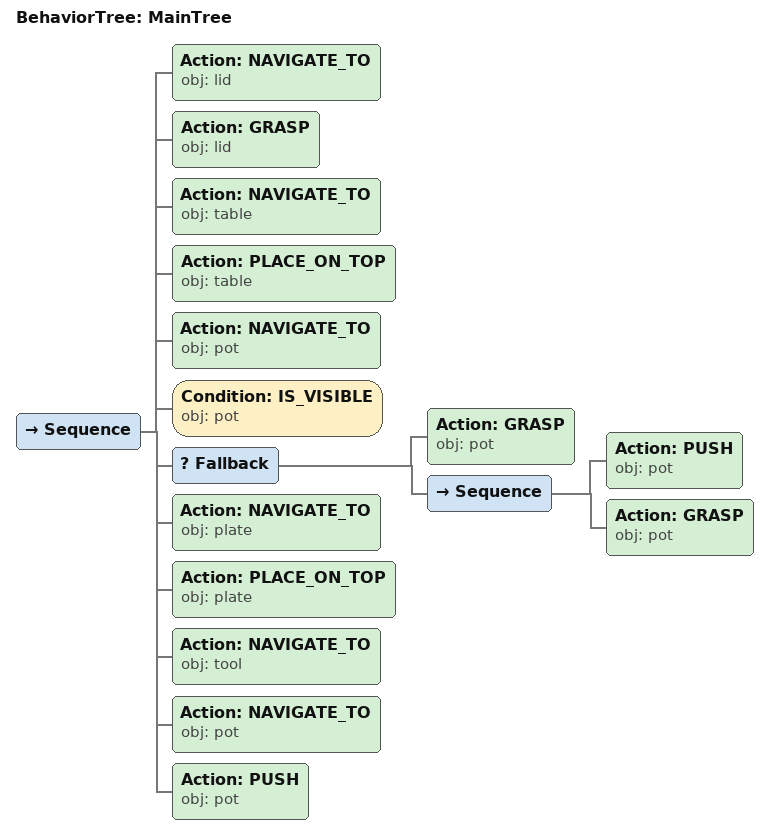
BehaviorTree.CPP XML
<root main_tree_to_execute="MainTree">
  <BehaviorTree ID="MainTree">
    <Sequence>
      <!-- Navigate to lid -->
      <Action ID="NAVIGATE_TO" obj="lid" />
      <!-- Grasp lid -->
      <Action ID="GRASP" obj="lid" />
      <!-- Navigate to table -->
      <Action ID="NAVIGATE_TO" obj="table" />
      <!-- Place on table -->
      <Action ID="PLACE_ON_TOP" obj="table" />
      <!-- Navigate to pot -->
      <Action ID="NAVIGATE_TO" obj="pot" />
      <!-- Check pot is visible before GRASP -->
      <Condition ID="IS_VISIBLE" obj="pot" />
      <!-- Fallback: if GRASP pot fails, try alternative to reposition -->
      <Fallback>
        <!-- Grasp pot -->
        <Action ID="GRASP" obj="pot" />
        <Sequence>
          <!-- Push pot forward toward front edge of table -->
          <Action ID="PUSH" obj="pot" />
          <!-- Grasp pot -->
          <Action ID="GRASP" obj="pot" />
        </Sequence>
      </Fallback>
      <!-- Navigate to plate -->
      <Action ID="NAVIGATE_TO" obj="plate" />
      <!-- Place on plate -->
      <Action ID="PLACE_ON_TOP" obj="plate" />
      <!-- Navigate to tool -->
      <Action ID="NAVIGATE_TO" obj="tool" />
      <!-- Navigate to pot -->
      <Action ID="NAVIGATE_TO" obj="pot" />
      <!-- Push pot forward toward front edge of table -->
      <Action ID="PUSH" obj="pot" />
    </Sequence>
  </BehaviorTree>
</root>
